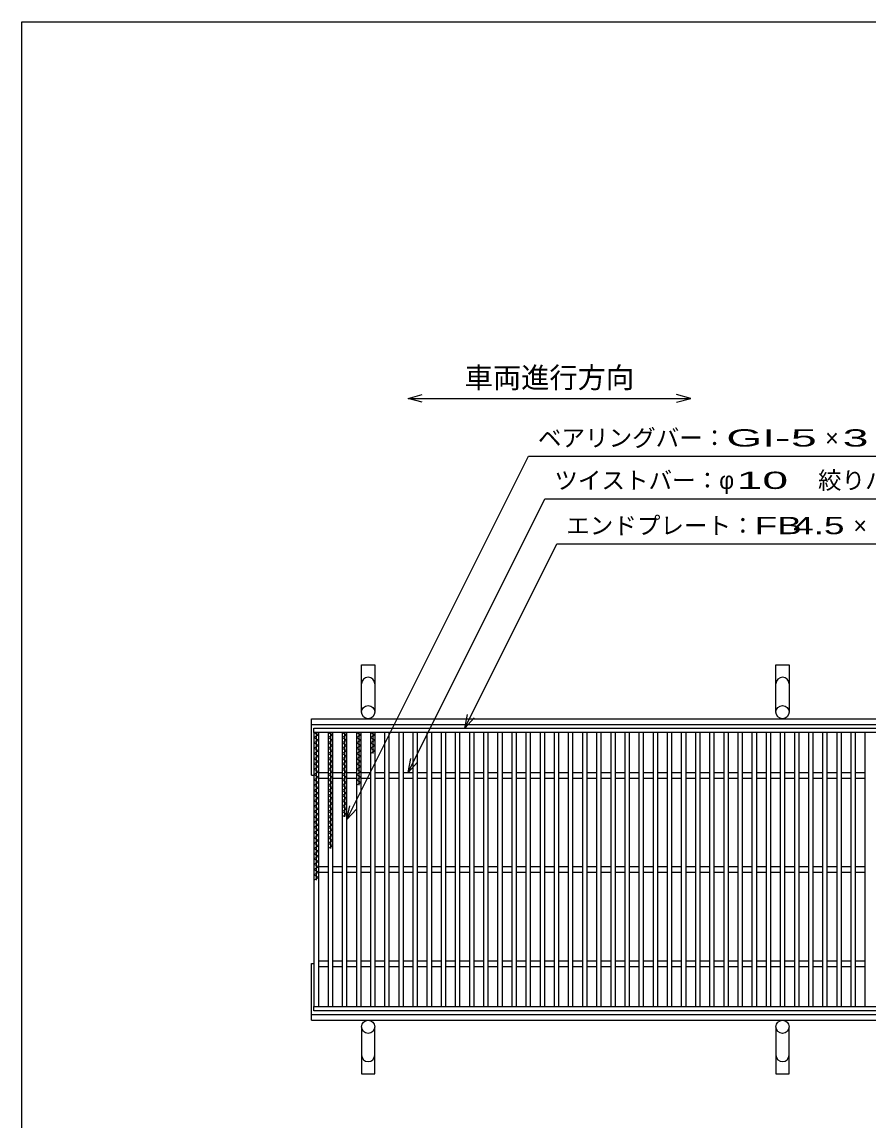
# Model space of a CAD drawing. Units: millimetres, scale not verified. Extents: x -1820 to 1736, y -1282 to 1048.
# Drawn here: x -1724 to -826, y -117 to 1048 of the extents above; entities that cross this region are included whole.
import ezdxf
from ezdxf.enums import TextEntityAlignment as Align

# ---------------------------------------------------------------- set-up
doc = ezdxf.new("R2010")
doc.units = ezdxf.units.MM
doc.header["$LTSCALE"] = 10
for name, color, linetype, lineweight in [('0_2', 150, 'Continuous', 25), ('16', 3, 'Continuous', 25), ('19', 6, 'Continuous', 25), ('22', 4, 'Continuous', 25)]:
    doc.layers.add(name, color=color, linetype=linetype, lineweight=lineweight)
doc.styles.add('ベクトル', font='')
doc.styles.get('ベクトル').set_extended_font_data('ベクトル')

msp = doc.modelspace()

# ---------------------------------------------------------------- linework, layer by layer
at = {"layer": '0_2'}
for p, q in [((-1724, -1151.5), (-1724, 1048.5)), ((-1724, 1048.5), (1736, 1048.5))]:
    msp.add_line(p, q, dxfattribs=at)
at = {"layer": '16'}
for p, q in [((-1414, 299), (-419, 299)), ((-1414, 294.5), (-1414, 299)), ((-419, 294.5), (-1414, 294.5)), ((-1414, 294.5), (-1414, 3.5)), ((-1409, 294.5), (-1414, 294.5)), ((-1414, 294.5), (-1409, 291.7)), ((-1409, 291.7), (-1414, 288.9)), ((-1411.5, 294.5), (-1411.5, 137.7)), ((-1409, 3.5), (-1409, 294.5)), ((-1399, 294.5), (-1399, 3.5)), ((-1394, 294.5), (-1399, 294.5)), ((-1399, 294.5), (-1394, 291.7)), ((-1394, 291.7), (-1399, 288.9)), ((-1396.5, 294.5), (-1396.5, 171.3)), ((-1394, 3.5), (-1394, 294.5)), ((-1384, 294.5), (-1384, 3.5)), ((-1379, 294.5), (-1384, 294.5)), ((-1384, 294.5), (-1379, 291.7)), ((-1379, 291.7), (-1384, 288.9)), ((-1381.5, 294.5), (-1381.5, 204.9)), ((-1379, 3.5), (-1379, 294.5)), ((-1369, 294.5), (-1369, 3.5)), ((-1364, 294.5), (-1369, 294.5)), ((-1369, 294.5), (-1364, 291.7)), ((-1364, 291.7), (-1369, 288.9)), ((-1366.5, 294.5), (-1366.5, 238.5)), ((-1364, 3.5), (-1364, 294.5)), ((-1354, 294.5), (-1354, 3.5)), ((-1349, 294.5), (-1354, 294.5)), ((-1354, 294.5), (-1349, 291.7)), ((-1349, 291.7), (-1354, 288.9)), ((-1351.5, 294.5), (-1351.5, 272.1)), ((-1349, 3.5), (-1349, 294.5)), ((-1339, 294.5), (-1339, 3.5)), ((-1334, 294.5), (-1339, 294.5)), ((-1334, 3.5), (-1334, 294.5)), ((-1324, 294.5), (-1324, 3.5)), ((-1319, 294.5), (-1324, 294.5)), ((-1319, 3.5), (-1319, 294.5)), ((-1309, 294.5), (-1309, 3.5)), ((-1304, 294.5), (-1309, 294.5)), ((-1304, 3.5), (-1304, 294.5)), ((-1294, 294.5), (-1294, 3.5)), ((-1289, 294.5), (-1294, 294.5)), ((-1289, 3.5), (-1289, 294.5)), ((-1279, 294.5), (-1279, 3.5)), ((-1274, 294.5), (-1279, 294.5)), ((-1274, 3.5), (-1274, 294.5)), ((-1264, 294.5), (-1264, 3.5)), ((-1259, 294.5), (-1264, 294.5)), ((-1259, 3.5), (-1259, 294.5)), ((-1249, 294.5), (-1249, 3.5)), ((-1244, 294.5), (-1249, 294.5)), ((-1244, 3.5), (-1244, 294.5)), ((-1234, 294.5), (-1234, 3.5)), ((-1229, 294.5), (-1234, 294.5)), ((-1229, 3.5), (-1229, 294.5)), ((-1219, 294.5), (-1219, 3.5)), ((-1214, 294.5), (-1219, 294.5)), ((-1214, 3.5), (-1214, 294.5)), ((-1204, 294.5), (-1204, 3.5)), ((-1199, 294.5), (-1204, 294.5)), ((-1199, 3.5), (-1199, 294.5)), ((-1189, 294.5), (-1189, 3.5)), ((-1184, 294.5), (-1189, 294.5)), ((-1184, 3.5), (-1184, 294.5)), ((-1174, 294.5), (-1174, 3.5)), ((-1169, 294.5), (-1174, 294.5)), ((-1169, 3.5), (-1169, 294.5)), ((-1159, 294.5), (-1159, 3.5)), ((-1154, 294.5), (-1159, 294.5)), ((-1154, 3.5), (-1154, 294.5)), ((-1144, 294.5), (-1144, 3.5)), ((-1139, 294.5), (-1144, 294.5)), ((-1139, 3.5), (-1139, 294.5)), ((-1129, 294.5), (-1129, 3.5)), ((-1124, 294.5), (-1129, 294.5)), ((-1124, 3.5), (-1124, 294.5)), ((-1114, 294.5), (-1114, 3.5)), ((-1109, 294.5), (-1114, 294.5)), ((-1109, 3.5), (-1109, 294.5)), ((-1099, 294.5), (-1099, 3.5)), ((-1094, 294.5), (-1099, 294.5)), ((-1094, 3.5), (-1094, 294.5)), ((-1084, 294.5), (-1084, 3.5)), ((-1079, 294.5), (-1084, 294.5)), ((-1079, 3.5), (-1079, 294.5)), ((-1069, 294.5), (-1069, 3.5)), ((-1064, 294.5), (-1069, 294.5)), ((-1064, 3.5), (-1064, 294.5)), ((-1054, 294.5), (-1054, 3.5)), ((-1049, 294.5), (-1054, 294.5)), ((-1049, 3.5), (-1049, 294.5)), ((-1039, 294.5), (-1039, 3.5)), ((-1034, 294.5), (-1039, 294.5)), ((-1034, 3.5), (-1034, 294.5)), ((-1024, 294.5), (-1024, 3.5)), ((-1019, 294.5), (-1024, 294.5)), ((-1019, 3.5), (-1019, 294.5)), ((-1009, 294.5), (-1009, 3.5)), ((-1004, 294.5), (-1009, 294.5)), ((-1004, 3.5), (-1004, 294.5)), ((-994, 294.5), (-994, 3.5)), ((-989, 294.5), (-994, 294.5)), ((-989, 3.5), (-989, 294.5)), ((-979, 294.5), (-979, 3.5)), ((-974, 294.5), (-979, 294.5)), ((-974, 3.5), (-974, 294.5)), ((-964, 294.5), (-964, 3.5)), ((-959, 294.5), (-964, 294.5)), ((-959, 3.5), (-959, 294.5)), ((-949, 294.5), (-949, 3.5)), ((-944, 294.5), (-949, 294.5)), ((-944, 3.5), (-944, 294.5)), ((-934, 294.5), (-934, 3.5)), ((-929, 294.5), (-934, 294.5)), ((-929, 3.5), (-929, 294.5)), ((-919, 294.5), (-919, 3.5)), ((-914, 294.5), (-919, 294.5)), ((-914, 3.5), (-914, 294.5)), ((-904, 294.5), (-904, 3.5)), ((-899, 294.5), (-904, 294.5)), ((-899, 3.5), (-899, 294.5)), ((-889, 294.5), (-889, 3.5)), ((-884, 294.5), (-889, 294.5)), ((-884, 3.5), (-884, 294.5)), ((-874, 294.5), (-874, 3.5)), ((-869, 294.5), (-874, 294.5)), ((-869, 3.5), (-869, 294.5)), ((-859, 294.5), (-859, 3.5)), ((-854, 294.5), (-859, 294.5)), ((-854, 3.5), (-854, 294.5)), ((-844, 294.5), (-844, 3.5)), ((-839, 294.5), (-844, 294.5)), ((-839, 3.5), (-839, 294.5)), ((-829, 294.5), (-829, 3.5)), ((-824, 294.5), (-829, 294.5)), ((-1414, 288.9), (-1409, 286.1)), ((-1409, 286.1), (-1414, 283.3)), ((-1414, 283.3), (-1409, 280.5)), ((-1409, 280.5), (-1414, 277.7)), ((-1399, 288.9), (-1394, 286.1)), ((-1394, 286.1), (-1399, 283.3)), ((-1399, 283.3), (-1394, 280.5)), ((-1394, 280.5), (-1399, 277.7)), ((-1384, 288.9), (-1379, 286.1)), ((-1379, 286.1), (-1384, 283.3)), ((-1384, 283.3), (-1379, 280.5)), ((-1379, 280.5), (-1384, 277.7)), ((-1369, 288.9), (-1364, 286.1)), ((-1364, 286.1), (-1369, 283.3)), ((-1369, 283.3), (-1364, 280.5)), ((-1364, 280.5), (-1369, 277.7)), ((-1354, 288.9), (-1349, 286.1)), ((-1349, 286.1), (-1354, 283.3)), ((-1354, 283.3), (-1349, 280.5)), ((-1349, 280.5), (-1354, 277.7)), ((-1414, 277.7), (-1409, 274.9)), ((-1409, 274.9), (-1414, 272.1)), ((-1414, 272.1), (-1409, 269.3)), ((-1409, 269.3), (-1414, 266.5)), ((-1399, 277.7), (-1394, 274.9)), ((-1394, 274.9), (-1399, 272.1)), ((-1399, 272.1), (-1394, 269.3)), ((-1394, 269.3), (-1399, 266.5)), ((-1384, 277.7), (-1379, 274.9)), ((-1379, 274.9), (-1384, 272.1)), ((-1384, 272.1), (-1379, 269.3)), ((-1379, 269.3), (-1384, 266.5)), ((-1369, 277.7), (-1364, 274.9)), ((-1364, 274.9), (-1369, 272.1)), ((-1369, 272.1), (-1364, 269.3)), ((-1364, 269.3), (-1369, 266.5)), ((-1354, 277.7), (-1349, 274.9)), ((-1349, 274.9), (-1354, 272.1)), ((-1414, 266.5), (-1409, 263.7)), ((-1409, 263.7), (-1414, 260.9)), ((-1414, 260.9), (-1409, 258.1)), ((-1409, 258.1), (-1414, 255.3)), ((-1399, 266.5), (-1394, 263.7)), ((-1394, 263.7), (-1399, 260.9)), ((-1399, 260.9), (-1394, 258.1)), ((-1394, 258.1), (-1399, 255.3)), ((-1384, 266.5), (-1379, 263.7)), ((-1379, 263.7), (-1384, 260.9)), ((-1384, 260.9), (-1379, 258.1)), ((-1379, 258.1), (-1384, 255.3)), ((-1369, 266.5), (-1364, 263.7)), ((-1364, 263.7), (-1369, 260.9)), ((-1369, 260.9), (-1364, 258.1)), ((-1364, 258.1), (-1369, 255.3)), ((-1414, 255.3), (-1409, 252.5)), ((-1409, 252.5), (-1414, 249.7)), ((-1414, 249.7), (-1409, 246.9)), ((-1409, 246.9), (-1414, 244.1)), ((-1409, 252), (-1399, 252)), ((-1409, 246), (-1399, 246)), ((-1399, 255.3), (-1394, 252.5)), ((-1394, 252.5), (-1399, 249.7)), ((-1399, 249.7), (-1394, 246.9)), ((-1394, 246.9), (-1399, 244.1)), ((-1394, 252), (-1384, 252)), ((-1394, 246), (-1384, 246)), ((-1384, 255.3), (-1379, 252.5)), ((-1379, 252.5), (-1384, 249.7)), ((-1384, 249.7), (-1379, 246.9)), ((-1379, 246.9), (-1384, 244.1)), ((-1379, 252), (-1369, 252)), ((-1379, 246), (-1369, 246)), ((-1369, 255.3), (-1364, 252.5)), ((-1364, 252.5), (-1369, 249.7)), ((-1369, 249.7), (-1364, 246.9)), ((-1364, 246.9), (-1369, 244.1)), ((-1364, 252), (-1354, 252)), ((-1364, 246), (-1354, 246)), ((-1349, 252), (-1339, 252)), ((-1349, 246), (-1339, 246)), ((-1334, 252), (-1324, 252)), ((-1334, 246), (-1324, 246)), ((-1319, 252), (-1309, 252)), ((-1319, 246), (-1309, 246)), ((-1304, 252), (-1294, 252)), ((-1304, 246), (-1294, 246)), ((-1289, 252), (-1279, 252)), ((-1289, 246), (-1279, 246)), ((-1274, 252), (-1264, 252)), ((-1274, 246), (-1264, 246)), ((-1259, 252), (-1249, 252)), ((-1259, 246), (-1249, 246)), ((-1244, 252), (-1234, 252)), ((-1244, 246), (-1234, 246)), ((-1229, 252), (-1219, 252)), ((-1229, 246), (-1219, 246)), ((-1214, 252), (-1204, 252)), ((-1214, 246), (-1204, 246)), ((-1199, 252), (-1189, 252)), ((-1199, 246), (-1189, 246)), ((-1184, 252), (-1174, 252)), ((-1184, 246), (-1174, 246)), ((-1169, 252), (-1159, 252)), ((-1169, 246), (-1159, 246)), ((-1154, 252), (-1144, 252)), ((-1154, 246), (-1144, 246)), ((-1139, 252), (-1129, 252)), ((-1139, 246), (-1129, 246)), ((-1124, 252), (-1114, 252)), ((-1124, 246), (-1114, 246)), ((-1109, 252), (-1099, 252)), ((-1109, 246), (-1099, 246)), ((-1094, 252), (-1084, 252)), ((-1094, 246), (-1084, 246)), ((-1079, 252), (-1069, 252)), ((-1079, 246), (-1069, 246)), ((-1064, 252), (-1054, 252)), ((-1064, 246), (-1054, 246)), ((-1049, 252), (-1039, 252)), ((-1049, 246), (-1039, 246)), ((-1034, 252), (-1024, 252)), ((-1034, 246), (-1024, 246)), ((-1019, 252), (-1009, 252)), ((-1019, 246), (-1009, 246)), ((-1004, 252), (-994, 252)), ((-1004, 246), (-994, 246)), ((-989, 252), (-979, 252)), ((-989, 246), (-979, 246)), ((-974, 252), (-964, 252)), ((-974, 246), (-964, 246)), ((-959, 252), (-949, 252)), ((-959, 246), (-949, 246)), ((-944, 252), (-934, 252)), ((-944, 246), (-934, 246)), ((-929, 252), (-919, 252)), ((-929, 246), (-919, 246)), ((-914, 252), (-904, 252)), ((-914, 246), (-904, 246)), ((-899, 252), (-889, 252)), ((-899, 246), (-889, 246)), ((-884, 252), (-874, 252)), ((-884, 246), (-874, 246)), ((-869, 252), (-859, 252)), ((-869, 246), (-859, 246)), ((-854, 252), (-844, 252)), ((-854, 246), (-844, 246)), ((-839, 252), (-829, 252)), ((-839, 246), (-829, 246)), ((-1414, 244.1), (-1409, 241.3)), ((-1409, 241.3), (-1414, 238.5)), ((-1414, 238.5), (-1409, 235.7)), ((-1409, 235.7), (-1414, 232.9)), ((-1399, 244.1), (-1394, 241.3)), ((-1394, 241.3), (-1399, 238.5)), ((-1399, 238.5), (-1394, 235.7)), ((-1394, 235.7), (-1399, 232.9)), ((-1384, 244.1), (-1379, 241.3)), ((-1379, 241.3), (-1384, 238.5)), ((-1384, 238.5), (-1379, 235.7)), ((-1379, 235.7), (-1384, 232.9)), ((-1369, 244.1), (-1364, 241.3)), ((-1364, 241.3), (-1369, 238.5)), ((-1414, 232.9), (-1409, 230.1)), ((-1409, 230.1), (-1414, 227.3)), ((-1414, 227.3), (-1409, 224.5)), ((-1409, 224.5), (-1414, 221.7)), ((-1414, 221.7), (-1409, 218.9)), ((-1399, 232.9), (-1394, 230.1)), ((-1394, 230.1), (-1399, 227.3)), ((-1399, 227.3), (-1394, 224.5)), ((-1394, 224.5), (-1399, 221.7)), ((-1399, 221.7), (-1394, 218.9)), ((-1384, 232.9), (-1379, 230.1)), ((-1379, 230.1), (-1384, 227.3)), ((-1384, 227.3), (-1379, 224.5)), ((-1379, 224.5), (-1384, 221.7)), ((-1384, 221.7), (-1379, 218.9)), ((-1409, 218.9), (-1414, 216.1)), ((-1414, 216.1), (-1409, 213.3)), ((-1409, 213.3), (-1414, 210.5)), ((-1414, 210.5), (-1409, 207.7)), ((-1394, 218.9), (-1399, 216.1)), ((-1399, 216.1), (-1394, 213.3)), ((-1394, 213.3), (-1399, 210.5)), ((-1399, 210.5), (-1394, 207.7)), ((-1379, 218.9), (-1384, 216.1)), ((-1384, 216.1), (-1379, 213.3)), ((-1379, 213.3), (-1384, 210.5)), ((-1384, 210.5), (-1379, 207.7)), ((-1409, 207.7), (-1414, 204.9)), ((-1414, 204.9), (-1409, 202.1)), ((-1409, 202.1), (-1414, 199.3)), ((-1414, 199.3), (-1409, 196.5)), ((-1394, 207.7), (-1399, 204.9)), ((-1399, 204.9), (-1394, 202.1)), ((-1394, 202.1), (-1399, 199.3)), ((-1399, 199.3), (-1394, 196.5)), ((-1379, 207.7), (-1384, 204.9)), ((-1409, 196.5), (-1414, 193.7)), ((-1414, 193.7), (-1409, 190.9)), ((-1409, 190.9), (-1414, 188.1)), ((-1414, 188.1), (-1409, 185.3)), ((-1394, 196.5), (-1399, 193.7)), ((-1399, 193.7), (-1394, 190.9)), ((-1394, 190.9), (-1399, 188.1)), ((-1399, 188.1), (-1394, 185.3)), ((-1409, 185.3), (-1414, 182.5)), ((-1414, 182.5), (-1409, 179.7)), ((-1409, 179.7), (-1414, 176.9)), ((-1414, 176.9), (-1409, 174.1)), ((-1394, 185.3), (-1399, 182.5)), ((-1399, 182.5), (-1394, 179.7)), ((-1394, 179.7), (-1399, 176.9)), ((-1399, 176.9), (-1394, 174.1)), ((-1409, 174.1), (-1414, 171.3)), ((-1414, 171.3), (-1409, 168.5)), ((-1409, 168.5), (-1414, 165.7)), ((-1414, 165.7), (-1409, 162.9)), ((-1394, 174.1), (-1399, 171.3)), ((-1409, 162.9), (-1414, 160.1)), ((-1414, 160.1), (-1409, 157.3)), ((-1409, 157.3), (-1414, 154.5)), ((-1414, 154.5), (-1409, 151.7)), ((-1409, 151.7), (-1414, 148.9)), ((-1409, 152), (-1399, 152)), ((-1394, 152), (-1384, 152)), ((-1379, 152), (-1369, 152)), ((-1364, 152), (-1354, 152)), ((-1349, 152), (-1339, 152)), ((-1334, 152), (-1324, 152)), ((-1319, 152), (-1309, 152)), ((-1304, 152), (-1294, 152)), ((-1289, 152), (-1279, 152)), ((-1274, 152), (-1264, 152)), ((-1259, 152), (-1249, 152)), ((-1244, 152), (-1234, 152)), ((-1229, 152), (-1219, 152)), ((-1214, 152), (-1204, 152)), ((-1199, 152), (-1189, 152)), ((-1184, 152), (-1174, 152)), ((-1169, 152), (-1159, 152)), ((-1154, 152), (-1144, 152)), ((-1139, 152), (-1129, 152)), ((-1124, 152), (-1114, 152)), ((-1109, 152), (-1099, 152)), ((-1094, 152), (-1084, 152)), ((-1079, 152), (-1069, 152)), ((-1064, 152), (-1054, 152)), ((-1049, 152), (-1039, 152)), ((-1034, 152), (-1024, 152)), ((-1019, 152), (-1009, 152)), ((-1004, 152), (-994, 152)), ((-989, 152), (-979, 152)), ((-974, 152), (-964, 152)), ((-959, 152), (-949, 152)), ((-944, 152), (-934, 152)), ((-929, 152), (-919, 152)), ((-914, 152), (-904, 152)), ((-899, 152), (-889, 152)), ((-884, 152), (-874, 152)), ((-869, 152), (-859, 152)), ((-854, 152), (-844, 152)), ((-839, 152), (-829, 152)), ((-1414, 148.9), (-1409, 146.1)), ((-1409, 146.1), (-1414, 143.3)), ((-1414, 143.3), (-1409, 140.5)), ((-1409, 140.5), (-1414, 137.7)), ((-1409, 146), (-1399, 146)), ((-1394, 146), (-1384, 146)), ((-1379, 146), (-1369, 146)), ((-1364, 146), (-1354, 146)), ((-1349, 146), (-1339, 146)), ((-1334, 146), (-1324, 146)), ((-1319, 146), (-1309, 146)), ((-1304, 146), (-1294, 146)), ((-1289, 146), (-1279, 146)), ((-1274, 146), (-1264, 146)), ((-1259, 146), (-1249, 146)), ((-1244, 146), (-1234, 146)), ((-1229, 146), (-1219, 146)), ((-1214, 146), (-1204, 146)), ((-1199, 146), (-1189, 146)), ((-1184, 146), (-1174, 146)), ((-1169, 146), (-1159, 146)), ((-1154, 146), (-1144, 146)), ((-1139, 146), (-1129, 146)), ((-1124, 146), (-1114, 146)), ((-1109, 146), (-1099, 146)), ((-1094, 146), (-1084, 146)), ((-1079, 146), (-1069, 146)), ((-1064, 146), (-1054, 146)), ((-1049, 146), (-1039, 146)), ((-1034, 146), (-1024, 146)), ((-1019, 146), (-1009, 146)), ((-1004, 146), (-994, 146)), ((-989, 146), (-979, 146)), ((-974, 146), (-964, 146)), ((-959, 146), (-949, 146)), ((-944, 146), (-934, 146)), ((-929, 146), (-919, 146)), ((-914, 146), (-904, 146)), ((-899, 146), (-889, 146)), ((-884, 146), (-874, 146)), ((-869, 146), (-859, 146)), ((-854, 146), (-844, 146)), ((-839, 146), (-829, 146)), ((-1409, 52), (-1399, 52)), ((-1394, 52), (-1384, 52)), ((-1379, 52), (-1369, 52)), ((-1364, 52), (-1354, 52)), ((-1349, 52), (-1339, 52)), ((-1334, 52), (-1324, 52)), ((-1319, 52), (-1309, 52)), ((-1304, 52), (-1294, 52)), ((-1289, 52), (-1279, 52)), ((-1274, 52), (-1264, 52)), ((-1259, 52), (-1249, 52)), ((-1244, 52), (-1234, 52)), ((-1229, 52), (-1219, 52)), ((-1214, 52), (-1204, 52)), ((-1199, 52), (-1189, 52)), ((-1184, 52), (-1174, 52)), ((-1169, 52), (-1159, 52)), ((-1154, 52), (-1144, 52)), ((-1139, 52), (-1129, 52)), ((-1124, 52), (-1114, 52)), ((-1109, 52), (-1099, 52)), ((-1094, 52), (-1084, 52)), ((-1079, 52), (-1069, 52)), ((-1064, 52), (-1054, 52)), ((-1049, 52), (-1039, 52)), ((-1034, 52), (-1024, 52)), ((-1019, 52), (-1009, 52)), ((-1004, 52), (-994, 52)), ((-989, 52), (-979, 52)), ((-974, 52), (-964, 52)), ((-959, 52), (-949, 52)), ((-944, 52), (-934, 52)), ((-929, 52), (-919, 52)), ((-914, 52), (-904, 52)), ((-899, 52), (-889, 52)), ((-884, 52), (-874, 52)), ((-869, 52), (-859, 52)), ((-854, 52), (-844, 52)), ((-839, 52), (-829, 52)), ((-1409, 46), (-1399, 46)), ((-1394, 46), (-1384, 46)), ((-1379, 46), (-1369, 46)), ((-1364, 46), (-1354, 46)), ((-1349, 46), (-1339, 46)), ((-1334, 46), (-1324, 46)), ((-1319, 46), (-1309, 46)), ((-1304, 46), (-1294, 46)), ((-1289, 46), (-1279, 46)), ((-1274, 46), (-1264, 46)), ((-1259, 46), (-1249, 46)), ((-1244, 46), (-1234, 46)), ((-1229, 46), (-1219, 46)), ((-1214, 46), (-1204, 46)), ((-1199, 46), (-1189, 46)), ((-1184, 46), (-1174, 46)), ((-1169, 46), (-1159, 46)), ((-1154, 46), (-1144, 46)), ((-1139, 46), (-1129, 46)), ((-1124, 46), (-1114, 46)), ((-1109, 46), (-1099, 46)), ((-1094, 46), (-1084, 46)), ((-1079, 46), (-1069, 46)), ((-1064, 46), (-1054, 46)), ((-1049, 46), (-1039, 46)), ((-1034, 46), (-1024, 46)), ((-1019, 46), (-1009, 46)), ((-1004, 46), (-994, 46)), ((-989, 46), (-979, 46)), ((-974, 46), (-964, 46)), ((-959, 46), (-949, 46)), ((-944, 46), (-934, 46)), ((-929, 46), (-919, 46)), ((-914, 46), (-904, 46)), ((-899, 46), (-889, 46)), ((-884, 46), (-874, 46)), ((-869, 46), (-859, 46)), ((-854, 46), (-844, 46)), ((-839, 46), (-829, 46)), ((-1414, 3.5), (-419, 3.5)), ((-1414, -1), (-1414, 3.5)), ((-1414, 3.5), (-1409, 3.5)), ((-1399, 3.5), (-1394, 3.5)), ((-1384, 3.5), (-1379, 3.5)), ((-1369, 3.5), (-1364, 3.5)), ((-1354, 3.5), (-1349, 3.5)), ((-1339, 3.5), (-1334, 3.5)), ((-1324, 3.5), (-1319, 3.5)), ((-1309, 3.5), (-1304, 3.5)), ((-1294, 3.5), (-1289, 3.5)), ((-1279, 3.5), (-1274, 3.5)), ((-1264, 3.5), (-1259, 3.5)), ((-1249, 3.5), (-1244, 3.5)), ((-1234, 3.5), (-1229, 3.5)), ((-1219, 3.5), (-1214, 3.5)), ((-1204, 3.5), (-1199, 3.5)), ((-1189, 3.5), (-1184, 3.5)), ((-1174, 3.5), (-1169, 3.5)), ((-1159, 3.5), (-1154, 3.5)), ((-1144, 3.5), (-1139, 3.5)), ((-1129, 3.5), (-1124, 3.5)), ((-1114, 3.5), (-1109, 3.5)), ((-1099, 3.5), (-1094, 3.5)), ((-1084, 3.5), (-1079, 3.5)), ((-1069, 3.5), (-1064, 3.5)), ((-1054, 3.5), (-1049, 3.5)), ((-1039, 3.5), (-1034, 3.5)), ((-1024, 3.5), (-1019, 3.5)), ((-1009, 3.5), (-1004, 3.5)), ((-994, 3.5), (-989, 3.5)), ((-979, 3.5), (-974, 3.5)), ((-964, 3.5), (-959, 3.5)), ((-949, 3.5), (-944, 3.5)), ((-934, 3.5), (-929, 3.5)), ((-919, 3.5), (-914, 3.5)), ((-904, 3.5), (-899, 3.5)), ((-889, 3.5), (-884, 3.5)), ((-874, 3.5), (-869, 3.5)), ((-859, 3.5), (-854, 3.5)), ((-844, 3.5), (-839, 3.5)), ((-829, 3.5), (-824, 3.5)), ((-419, -1), (-1414, -1))]:
    msp.add_line(p, q, dxfattribs=at)
at = {"layer": '19'}
for p, q in [((-1363.5, 316), (-1363.5, 366)), ((-1363.5, 366), (-1349.5, 366)), ((-1349.5, 366), (-1349.5, 316)), ((-923.5, 316), (-923.5, 366)), ((-923.5, 366), (-909.5, 366)), ((-909.5, 366), (-909.5, 316)), ((-1416.5, 309), (-416.5, 309)), ((-1416.5, 249), (-1416.5, 309)), ((-1416.5, 303), (-416.5, 303)), ((-1416.5, 249), (-1414, 249)), ((-1416.5, -11), (-1416.5, 49)), ((-1416.5, 49), (-1414, 49)), ((-1416.5, -5), (-416.5, -5)), ((-1416.5, -11), (-416.5, -11)), ((-1363.5, -18), (-1363.5, -68)), ((-1349.5, -68), (-1349.5, -18)), ((-923.5, -18), (-923.5, -68)), ((-909.5, -68), (-909.5, -18)), ((-1363.5, -68), (-1349.5, -68)), ((-923.5, -68), (-909.5, -68))]:
    msp.add_line(p, q, dxfattribs=at)
for centre in [(-1356.5, 316), (-916.5, 316), (-1356.5, -18), (-916.5, -18)]:
    msp.add_circle(centre, 7, dxfattribs=at)
for centre, start, end in [((-1356.5, 346), 0, 180), ((-916.5, 346), 0, 180), ((-1356.5, -48), 180, 0), ((-916.5, -48), 180, 0)]:
    msp.add_arc(centre, 7, start, end, dxfattribs=at)
at = {"layer": '22'}
for p, q in [((-1314, 649), (-1299, 653)), ((-1014, 649), (-1029, 653)), ((-1299, 645), (-1314, 649)), ((-1314, 649), (-1014, 649)), ((-1029, 645), (-1014, 649)), ((-1379, 202), (-1186.2, 587.5)), ((-1186.2, 587.5), (-726.2, 587.5)), ((-1314, 252), (-1168.8, 542.5)), ((-1168.8, 542.5), (-728.8, 542.5)), ((-1254, 299), (-1156.2, 494.5)), ((-1156.2, 494.5), (-736.2, 494.5)), ((-1254, 299), (-1251, 313.6)), ((-1254, 299), (-1244, 310)), ((-1314, 252), (-1311, 266.6)), ((-1314, 252), (-1304, 263)), ((-1379, 202), (-1376, 216.6)), ((-1379, 202), (-1369, 213))]:
    msp.add_line(p, q, dxfattribs=at)

# ---------------------------------------------------------------- texts
at = {"layer": '22', "color": 2, "style": 'ベクトル'}
for s, height, p in [('車両進行方向', 21.99, (-1254, 671)), ('ベアリングバー：', 18.33, (-1176.2, 607)), ('×', 18.3, (-871.2, 607)), ('ツイストバー：', 18.33, (-1158.8, 562)), ('絞りパイプ', 18.33, (-878.8, 562)), ('φ', 18.3, (-983.8, 562)), ('エンドプレート：', 18.33, (-1146.2, 514)), ('×', 18.3, (-841.2, 514))]:
    msp.add_text(s, height=height, dxfattribs=at).set_placement(p, align=Align.MIDDLE_LEFT)
for s, width, p in [('GI-', 2, (-976.2, 607)), (' 5 ', 2, (-921.2, 607)), (' 3 ', 2, (-866.2, 607)), (' 10 ', 2, (-978.8, 562)), ('FB', 1.6, (-946.2, 514)), (' 4.5 ', 1.6, (-916.2, 514))]:
    msp.add_text(s, height=18.33, dxfattribs=dict(at, width=width)).set_placement(p, align=Align.MIDDLE_LEFT)

doc.saveas('drawing.dxf')
